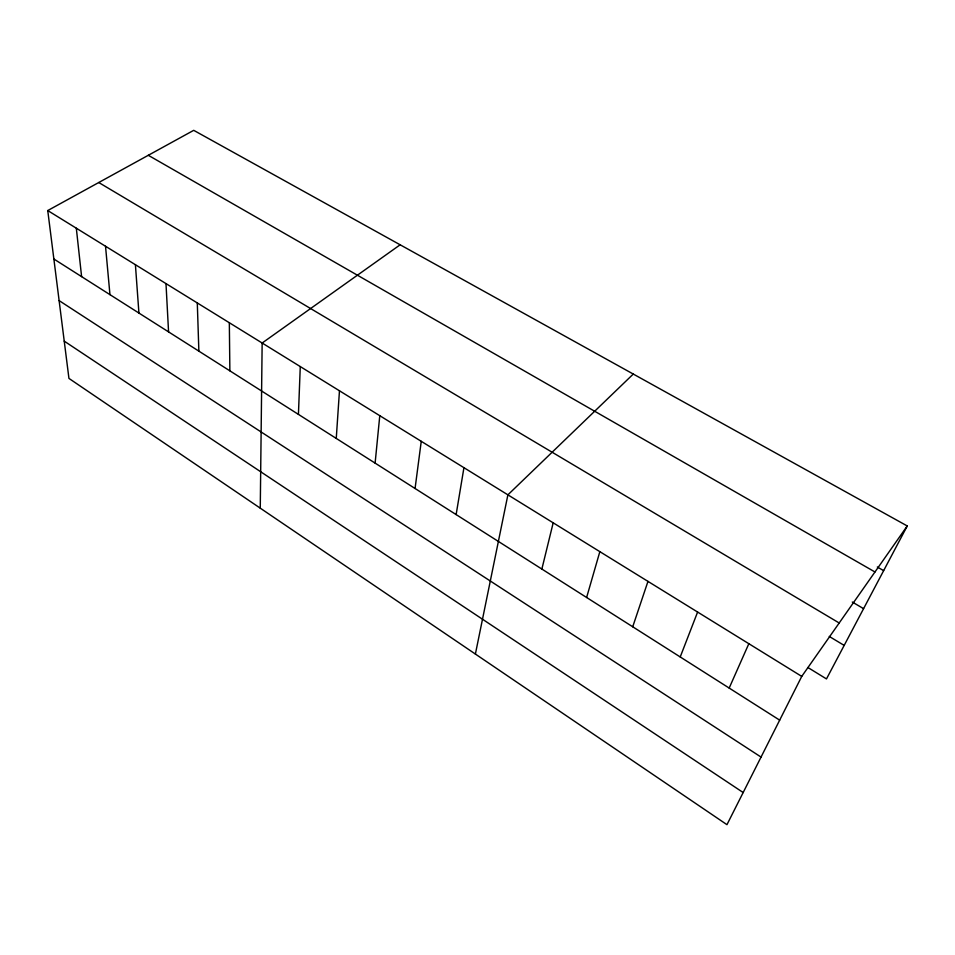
<?xml version="1.0" encoding="UTF-8"?>
<svg xmlns="http://www.w3.org/2000/svg" width="955" height="955" viewBox="0 0 955 955"><rect width="100%" height="100%" fill="white"/><g stroke="black" fill="none" stroke-linecap="round" stroke-linejoin="round"><path stroke-width="1.43" d="M260.261 508.156L262.148 343.024L400.157 244.79M298.426 414.386L300.276 366.577M336.256 438.417L339.467 390.786M375.112 463.103L379.78 415.7M415.067 488.483L421.251 441.317M456.132 514.578L463.939 467.687M475.387 654.056L507.893 494.845L633.284 374.05M541.867 569.049L553.184 522.827M586.621 597.484L599.847 551.656M632.723 626.778L647.967 581.392M680.223 656.956L697.604 612.06M729.178 688.066L748.839 643.706M907.25 525.954L801.746 676.391L726.958 824.666L68.939 378.407L47.75 210.554L193.71 130.334L907.25 525.954L826.481 678.921L807.942 667.533M877.323 567.007L883.65 570.636M148.3 155.295L874.971 571.973M852.29 602.032L863.583 608.657M98.759 182.524L839.194 622.994M829.262 636.436L844.172 645.401M47.75 210.554L801.746 676.391M53.862 259.008L779.674 720.142M59.115 300.598L761.051 757.076M64.236 341.138L743.169 792.531M76.316 228.209L81.605 276.628M105.528 246.259L109.956 294.641M135.407 264.714L138.929 313.049M165.991 283.611L168.569 331.874M197.291 302.95L198.867 351.13M229.331 322.742L229.869 370.827"/></g></svg>
